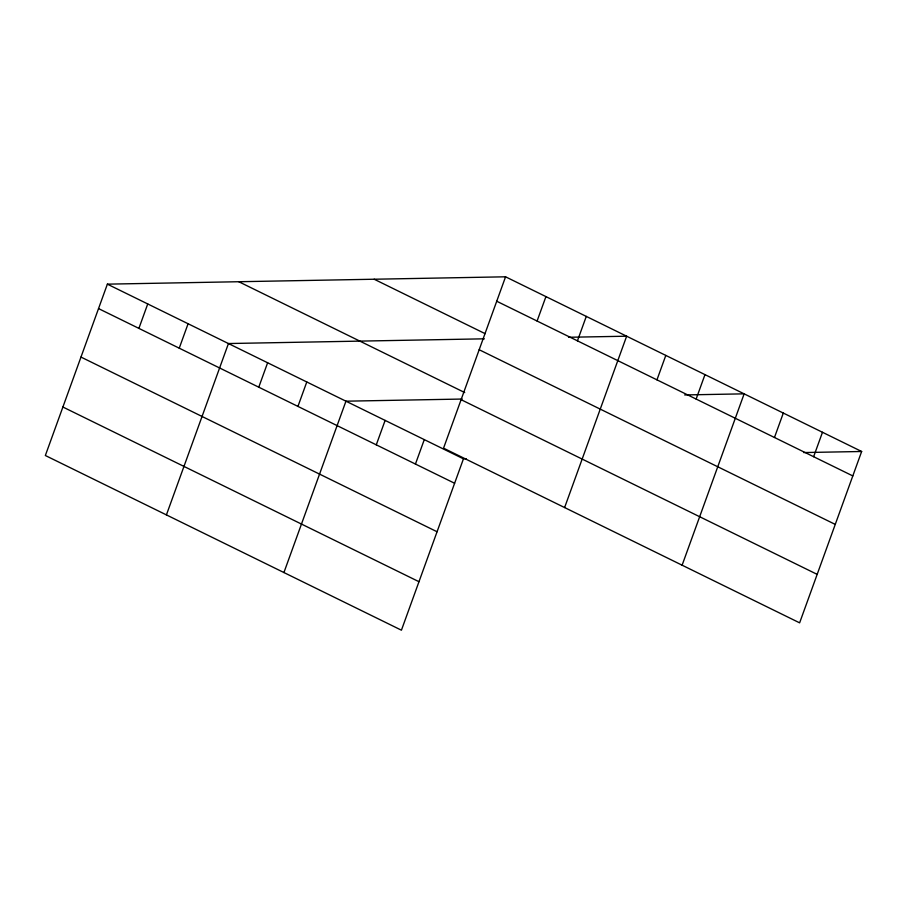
<?xml version="1.0" encoding="UTF-8"?>
<svg xmlns="http://www.w3.org/2000/svg" width="907" height="907" viewBox="0 0 907 907"><rect width="100%" height="100%" fill="white"/><g stroke="black" fill="none" stroke-linecap="round" stroke-linejoin="round"><path stroke-width="1.36" d="M505.573 276.805L443.546 448.171L799.623 622.848L861.65 451.493L505.573 276.805L107.377 284.152L45.35 455.507L401.427 630.195L463.454 458.829L466.221 458.783M138.896 328.379L147.739 303.947M179.246 348.175L188.089 323.742M166.412 514.904L228.451 343.538L484.406 338.821M258.767 387.187L267.622 362.755M297.938 406.404L306.781 381.972M283.925 572.544L345.952 401.189L462.139 399.046M376.28 444.838L385.124 420.395M415.44 464.055L424.295 439.612M537.08 321.044L545.935 296.6M577.442 340.839L586.285 316.396M564.608 507.557L626.646 336.202L568.542 337.268M656.963 379.852L665.806 355.408M696.134 399.069L704.977 374.625M682.109 565.208L744.148 393.842L684.672 394.942M774.465 437.491L783.319 413.059M813.636 456.709L822.479 432.276M803.557 452.559L861.65 451.493M496.73 301.237L852.807 475.926M374.172 279.231L485.143 333.674M479.179 349.728L835.256 524.405M238.79 281.726L464.724 392.561M461.096 399.681L817.173 574.369M107.377 284.152L463.454 458.829M98.534 308.584L454.611 483.261M80.984 357.075L437.061 531.751M62.9 407.028L418.977 581.704"/></g></svg>
